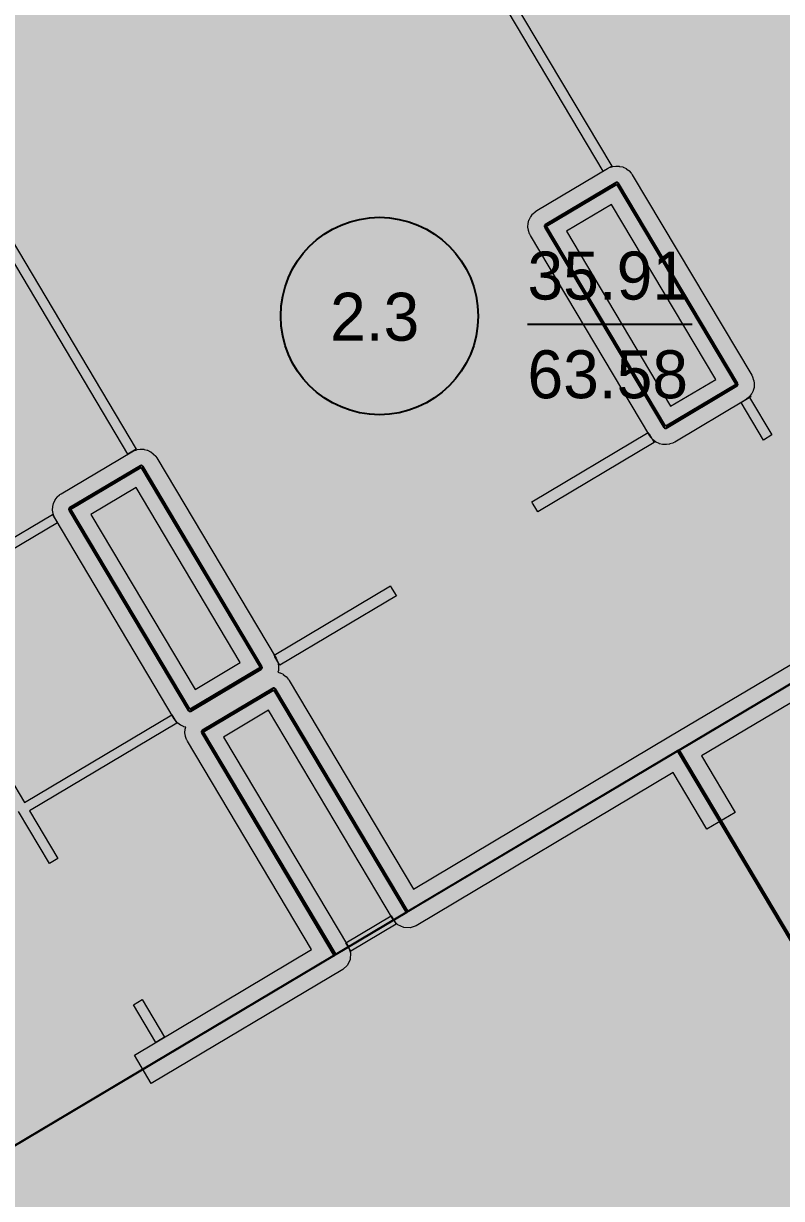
# Model space of a CAD drawing. Header units: millimetres. Extents: x 0 to 312583, y -208103 to 25097.
# Drawn here: x 69416 to 74023, y -170580 to -163437 of the extents above; entities that cross this region are included whole.
import ezdxf

# ---------------------------------------------------------------- set-up
doc = ezdxf.new("R2010")
doc.units = ezdxf.units.MM
doc.linetypes.add('Solid', pattern=[0])
for name, color, linetype, lineweight in [('Inner Walls', 5, 'Solid', 0), ('Room Walls', 47, 'Solid', 35), ('Service Area', 252, 'Solid', 25), ('Studio Apartment', 151, 'Solid', 25), ('Three-Bedroom Apartment', 250, 'Solid', 25), ('Two-Bedroom Apartment', 1, 'Solid', 35)]:
    doc.layers.add(name, color=color, linetype=linetype, lineweight=lineweight)
doc.styles.add('Dialog.plain', font='Dialog.plain')

msp = doc.modelspace()

# ---------------------------------------------------------------- hatches: boundary and pattern name
at = {"layer": 'Service Area', "linetype": 'Solid', "lineweight": 25}
for points in [[(72592, -164669), (73022, -164413), (73747, -165631), (73317, -165887)], [(70427, -167608), (69701, -166390), (70131, -166134), (70856, -167352)], [(70507, -167743), (70937, -167488), (71743, -168841), (71313, -169097)]]:
    msp.add_hatch(color=254, dxfattribs=at).paths.add_polyline_path(points, flags=0)
h = msp.add_hatch(color=254, dxfattribs=at)
h.paths.add_polyline_path([(78763, -176881), (46558, -196055), (46558, -196055), (43873, -191544), (41187, -187033), (73391, -167859), (73391, -167859), (76077, -172370)], flags=0)
h.paths.add_polyline_path([(58312, -179165), (54789, -181262), (58115, -186847), (61637, -184750), (64430, -183087), (66148, -182064), (62823, -176479), (61105, -177502)], flags=0)
at = {"layer": 'Studio Apartment', "linetype": 'Solid', "lineweight": 25}
msp.add_hatch(color=252, dxfattribs=at).paths.add_polyline_path([(77524, -165399), (80210, -169910), (78156, -171132), (78156, -171132), (77900, -170703), (77899, -170701), (77898, -170700), (77896, -170699), (77894, -170698), (77892, -170698), (77890, -170698), (77889, -170698), (77887, -170699), (76959, -171252), (76957, -171253), (76956, -171254), (76955, -171256), (76954, -171258), (76954, -171260), (76954, -171262), (76954, -171264), (76955, -171265), (77211, -171695), (77125, -171746), (76869, -171317), (76868, -171315), (76867, -171314), (76865, -171313), (76863, -171312), (76861, -171312), (76859, -171312), (76857, -171312), (76856, -171313), (75825, -171927), (73400, -167854)], flags=0)
at = {"layer": 'Two-Bedroom Apartment', "linetype": 'Solid', "lineweight": 25}
h = msp.add_hatch(color=151, dxfattribs=at)
h.paths.add_polyline_path([(65629, -165149), (71410, -161707), (74301, -159985), (80210, -169910), (77524, -165399), (74633, -167120), (71751, -168836), (70945, -167482), (70944, -167481), (70943, -167480), (70941, -167479), (70939, -167478), (70937, -167478), (70935, -167478), (70934, -167478), (70932, -167479), (70502, -167735), (70501, -167736), (70499, -167737), (70498, -167739), (70498, -167741), (70497, -167743), (70497, -167745), (70498, -167747), (70499, -167748), (71304, -169102), (71304, -169102), (68852, -170562)], flags=0)
h.paths.add_polyline_path([(72584, -164674), (73309, -165892), (73310, -165894), (73311, -165895), (73313, -165896), (73315, -165897), (73317, -165897), (73319, -165897), (73321, -165896), (73322, -165896), (73752, -165640), (73754, -165639), (73755, -165637), (73756, -165635), (73757, -165634), (73757, -165632), (73757, -165630), (73756, -165628), (73756, -165626), (73030, -164408), (73029, -164406), (73028, -164405), (73026, -164404), (73024, -164403), (73022, -164403), (73020, -164403), (73018, -164404), (73017, -164405), (72587, -164660), (72586, -164662), (72584, -164663), (72583, -164665), (72583, -164667), (72582, -164668), (72582, -164670), (72583, -164672)], flags=0)
h.paths.add_polyline_path([(70432, -167617), (70861, -167361), (70863, -167360), (70864, -167358), (70865, -167357), (70866, -167355), (70866, -167353), (70866, -167351), (70866, -167349), (70865, -167347), (70140, -166129), (70139, -166128), (70137, -166126), (70135, -166125), (70134, -166125), (70132, -166124), (70130, -166124), (70128, -166125), (70126, -166126), (69696, -166381), (69695, -166383), (69693, -166384), (69692, -166386), (69692, -166388), (69692, -166390), (69692, -166392), (69692, -166393), (69693, -166395), (70418, -167613), (70419, -167615), (70421, -167616), (70422, -167617), (70424, -167618), (70426, -167618), (70428, -167618), (70430, -167617)], flags=0)

# ---------------------------------------------------------------- linework, layer by layer
at = {"layer": 'Inner Walls', "color": 47, "linetype": 'Solid', "lineweight": 15}
for p, q in [((72536, -164574), (72966, -164319)), ((72966, -164319), (72974, -164314)), ((72974, -164314), (72976, -164313)), ((72976, -164313), (72994, -164307)), ((72994, -164307), (72996, -164306)), ((72996, -164306), (73016, -164303)), ((73016, -164303), (73018, -164303)), ((73018, -164303), (73037, -164304)), ((73037, -164304), (73039, -164305)), ((73039, -164305), (73058, -164309)), ((73058, -164309), (73060, -164310)), ((73060, -164310), (73078, -164319)), ((73078, -164319), (73079, -164320)), ((73079, -164320), (73095, -164331)), ((73095, -164331), (73097, -164333)), ((73097, -164333), (73110, -164347)), ((73110, -164347), (73111, -164349)), ((73111, -164349), (73116, -164357)), ((73116, -164357), (73842, -165575)), ((72512, -164594), (72526, -164581)), ((72526, -164581), (72528, -164580)), ((72528, -164580), (72536, -164574)), ((72990, -164537), (72716, -164700)), ((73624, -165600), (72990, -164537)), ((72482, -164673), (72483, -164653)), ((72483, -164653), (72484, -164652)), ((72484, -164652), (72488, -164633)), ((72488, -164633), (72489, -164631)), ((72489, -164631), (72498, -164613)), ((72498, -164613), (72499, -164611)), ((72499, -164611), (72510, -164596)), ((72510, -164596), (72512, -164594)), ((72482, -164675), (72482, -164673)), ((72485, -164694), (72482, -164675)), ((72486, -164696), (72485, -164694)), ((72492, -164715), (72486, -164696)), ((72493, -164717), (72492, -164715)), ((72498, -164725), (72493, -164717)), ((73223, -165943), (72498, -164725)), ((72716, -164700), (73349, -165763)), ((73349, -167768), (77258, -165441)), ((73842, -165575), (73846, -165584)), ((73846, -165584), (73847, -165585)), ((73349, -165763), (73624, -165600)), ((73847, -165585), (73853, -165604)), ((73856, -165649), (73851, -165668)), ((73853, -165604), (73854, -165606)), ((73854, -165606), (73857, -165625)), ((73857, -165627), (73856, -165647)), ((73856, -165647), (73856, -165649)), ((73857, -165625), (73857, -165627)), ((73803, -165726), (73374, -165981)), ((73811, -165720), (73803, -165726)), ((73813, -165719), (73811, -165720)), ((73828, -165706), (73813, -165719)), ((73829, -165705), (73828, -165706)), ((73841, -165689), (73829, -165705)), ((73842, -165687), (73841, -165689)), ((73850, -165669), (73842, -165687)), ((73851, -165668), (73850, -165669)), ((73228, -165951), (73223, -165943)), ((73229, -165953), (73228, -165951)), ((73243, -165968), (73229, -165953)), ((73244, -165969), (73243, -165968)), ((73260, -165981), (73244, -165969)), ((73261, -165982), (73260, -165981)), ((73279, -165990), (73261, -165982)), ((73281, -165991), (73279, -165990)), ((73300, -165996), (73281, -165991)), ((73302, -165996), (73300, -165996)), ((73321, -165997), (73302, -165996)), ((73323, -165997), (73321, -165997)), ((73343, -165994), (73323, -165997)), ((73345, -165993), (73343, -165994)), ((73363, -165987), (73345, -165993)), ((73365, -165986), (73363, -165987)), ((73374, -165981), (73365, -165986)), ((69645, -166296), (70075, -166040)), ((70075, -166040), (70084, -166035)), ((70084, -166035), (70085, -166034)), ((70085, -166034), (70104, -166028)), ((70104, -166028), (70106, -166027)), ((70106, -166027), (70125, -166024)), ((70125, -166024), (70127, -166024)), ((70127, -166024), (70147, -166025)), ((70147, -166025), (70149, -166026)), ((70149, -166026), (70168, -166031)), ((70168, -166031), (70169, -166031)), ((70169, -166031), (70187, -166040)), ((70187, -166040), (70189, -166041)), ((70189, -166041), (70204, -166052)), ((70204, -166052), (70206, -166054)), ((70206, -166054), (70219, -166068)), ((70219, -166068), (70220, -166070)), ((70220, -166070), (70226, -166078)), ((70226, -166078), (70951, -167296)), ((69637, -166301), (69645, -166296)), ((70100, -166258), (69825, -166421)), ((70733, -167321), (70100, -166258)), ((69593, -166373), (69598, -166354)), ((69598, -166352), (69607, -166334)), ((69598, -166354), (69598, -166352)), ((69607, -166334), (69608, -166332)), ((69608, -166332), (69620, -166317)), ((69620, -166317), (69621, -166315)), ((69621, -166315), (69635, -166302)), ((69635, -166302), (69637, -166301)), ((69592, -166394), (69593, -166375)), ((69592, -166396), (69592, -166394)), ((69595, -166416), (69592, -166396)), ((69593, -166375), (69593, -166373)), ((69595, -166417), (69595, -166416)), ((69602, -166436), (69595, -166417)), ((69602, -166438), (69602, -166436)), ((69607, -166446), (69602, -166438)), ((69825, -166421), (70458, -167485)), ((70332, -167664), (69607, -166446)), ((74684, -167206), (73537, -167889)), ((70951, -167296), (70955, -167305)), ((70458, -167485), (70733, -167321)), ((70955, -167305), (70956, -167306)), ((70956, -167306), (70963, -167325)), ((70965, -167370), (70962, -167381)), ((70963, -167325), (70963, -167327)), ((70963, -167327), (70966, -167346)), ((70966, -167348), (70965, -167368)), ((70965, -167368), (70965, -167370)), ((70966, -167346), (70966, -167348)), ((70962, -167381), (70973, -167384)), ((70973, -167384), (70975, -167384)), ((70975, -167384), (70993, -167393)), ((70993, -167393), (70994, -167394)), ((70994, -167394), (71010, -167406)), ((71010, -167406), (71012, -167407)), ((71012, -167407), (71025, -167422)), ((71025, -167422), (71026, -167423)), ((71026, -167423), (71031, -167431)), ((71031, -167431), (71786, -168699)), ((70905, -167611), (70631, -167775)), ((71665, -168887), (70905, -167611)), ((70338, -167672), (70332, -167664)), ((70339, -167674), (70338, -167672)), ((70352, -167689), (70339, -167674)), ((70353, -167690), (70352, -167689)), ((70369, -167702), (70353, -167690)), ((70371, -167703), (70369, -167702)), ((70388, -167711), (70371, -167703)), ((70390, -167712), (70388, -167711)), ((70402, -167715), (70390, -167712)), ((70398, -167728), (70399, -167726)), ((70399, -167726), (70402, -167715)), ((70397, -167747), (70398, -167728)), ((70397, -167749), (70397, -167747)), ((70400, -167769), (70397, -167749)), ((70401, -167771), (70400, -167769)), ((70407, -167789), (70401, -167771)), ((70408, -167791), (70407, -167789)), ((70413, -167800), (70408, -167791)), ((70631, -167775), (71390, -169051)), ((71786, -168699), (73349, -167768)), ((71167, -169067), (70413, -167800)), ((73537, -167889), (73741, -168233)), ((73365, -167991), (71802, -168922)), ((73570, -168335), (73365, -167991)), ((73741, -168233), (73570, -168335)), ((71691, -168916), (71665, -168887)), ((71727, -168933), (71691, -168916)), ((71766, -168935), (71727, -168933)), ((71802, -168922), (71766, -168935)), ((70090, -169709), (71167, -169067)), ((71390, -169051), (71403, -169087)), ((71401, -169126), (71385, -169162)), ((71403, -169087), (71401, -169126)), ((71356, -169188), (70192, -169881)), ((71385, -169162), (71356, -169188)), ((70192, -169881), (70090, -169709))]:
    msp.add_line(p, q, dxfattribs=at)
at = {"layer": 'Room Walls', "color": 47, "linetype": 'Solid', "lineweight": 9}
for p, q in [((72940, -164334), (71512, -161937)), ((71564, -161906), (72991, -164303)), ((68673, -163627), (70101, -166024)), ((70049, -166055), (68622, -163658)), ((72991, -164303), (72940, -164334)), ((73786, -165735), (73837, -165705)), ((73838, -165705), (73829, -165710)), ((73829, -165710), (73965, -165938)), ((73837, -165705), (73838, -165705)), ((73777, -165741), (73786, -165736)), ((73913, -165969), (73777, -165741)), ((73786, -165736), (73786, -165735)), ((72505, -166344), (73212, -165924)), ((73212, -165924), (73217, -165932)), ((73217, -165932), (73218, -165932)), ((73218, -165932), (73249, -165983)), ((73965, -165938), (73913, -165969)), ((73249, -165983), (72541, -166405)), ((70101, -166024), (70049, -166055)), ((72510, -166353), (72505, -166344)), ((72523, -166375), (72510, -166353)), ((68670, -166969), (69592, -166421)), ((69592, -166421), (69622, -166472)), ((72536, -166396), (72523, -166375)), ((72541, -166405), (72536, -166396)), ((69622, -166472), (68727, -167005)), ((70939, -167277), (71646, -166856)), ((71646, -166856), (71651, -166865)), ((71651, -166865), (71676, -166908)), ((71682, -166916), (70974, -167338)), ((71676, -166908), (71682, -166916)), ((70944, -167285), (70939, -167277)), ((70943, -167286), (70944, -167285)), ((70974, -167338), (70943, -167286)), ((69421, -168172), (70317, -167639)), ((70317, -167639), (70347, -167690)), ((70347, -167690), (69452, -168223)), ((69330, -168018), (69421, -168172)), ((69452, -168223), (69624, -168512)), ((69573, -168543), (69385, -168228)), ((69624, -168512), (69573, -168543)), ((71375, -169025), (71650, -168861)), ((71650, -168861), (71681, -168913)), ((71681, -168913), (71406, -169076)), ((71406, -169076), (71375, -169025)), ((70084, -169402), (70136, -169371)), ((70220, -169631), (70084, -169402)), ((70136, -169371), (70272, -169600)), ((70272, -169600), (70220, -169631))]:
    msp.add_line(p, q, dxfattribs=at)
at = {"layer": 'Service Area', "color": 254, "linetype": 'Solid', "lineweight": 25}
for p, q in [((72592, -164669), (73022, -164413)), ((73022, -164413), (73747, -165631)), ((73317, -165887), (72592, -164669)), ((73747, -165631), (73317, -165887)), ((69701, -166390), (70131, -166134)), ((70131, -166134), (70856, -167352)), ((70427, -167608), (69701, -166390)), ((70856, -167352), (70427, -167608)), ((70507, -167743), (70937, -167488)), ((70937, -167488), (71743, -168841)), ((71313, -169097), (70507, -167743)), ((41187, -187033), (73391, -167859)), ((73391, -167859), (76077, -172370)), ((71743, -168841), (71313, -169097))]:
    msp.add_line(p, q, dxfattribs=at)
msp.add_point((73391, -167859), dxfattribs=at)
at = {"layer": 'Studio Apartment', "color": 252, "linetype": 'Solid', "lineweight": 25}
for p, q in [((73400, -167854), (77524, -165399)), ((75825, -171927), (73400, -167854))]:
    msp.add_line(p, q, dxfattribs=at)
at = {"layer": 'Three-Bedroom Apartment', "color": 7, "linetype": 'Solid', "lineweight": 25}
msp.add_line((72479, -165265), (73479, -165265), dxfattribs=at)
msp.add_circle((71579, -165215), 600, dxfattribs=at)
at = {"layer": 'Two-Bedroom Apartment', "color": 151, "linetype": 'Solid', "lineweight": 25}
for p, q in [((73017, -164405), (72587, -164660)), ((73018, -164404), (73017, -164405)), ((73020, -164403), (73018, -164404)), ((73022, -164403), (73020, -164403)), ((73024, -164403), (73022, -164403)), ((73026, -164404), (73024, -164403)), ((73028, -164405), (73026, -164404)), ((73029, -164406), (73028, -164405)), ((73030, -164408), (73029, -164406)), ((73756, -165626), (73030, -164408)), ((72583, -164667), (72582, -164668)), ((72582, -164668), (72582, -164670)), ((72582, -164670), (72583, -164672)), ((72584, -164663), (72583, -164665)), ((72583, -164665), (72583, -164667)), ((72583, -164672), (72584, -164674)), ((72586, -164662), (72584, -164663)), ((72584, -164674), (73309, -165892)), ((72587, -164660), (72586, -164662)), ((73322, -165896), (73752, -165640)), ((73752, -165640), (73754, -165639)), ((73754, -165639), (73755, -165637)), ((73755, -165637), (73756, -165635)), ((73756, -165628), (73756, -165626)), ((73757, -165630), (73756, -165628)), ((73756, -165635), (73757, -165634)), ((73757, -165632), (73757, -165630)), ((73757, -165634), (73757, -165632)), ((73309, -165892), (73310, -165894)), ((73310, -165894), (73311, -165895)), ((73311, -165895), (73313, -165896)), ((73313, -165896), (73315, -165897)), ((73315, -165897), (73317, -165897)), ((73317, -165897), (73319, -165897)), ((73319, -165897), (73321, -165896)), ((73321, -165896), (73322, -165896)), ((70126, -166126), (69696, -166381)), ((70128, -166125), (70126, -166126)), ((70130, -166124), (70128, -166125)), ((70132, -166124), (70130, -166124)), ((70134, -166125), (70132, -166124)), ((70135, -166125), (70134, -166125)), ((70137, -166126), (70135, -166125)), ((70139, -166128), (70137, -166126)), ((70140, -166129), (70139, -166128)), ((70865, -167347), (70140, -166129)), ((69693, -166384), (69692, -166386)), ((69692, -166386), (69692, -166388)), ((69692, -166388), (69692, -166390)), ((69692, -166390), (69692, -166392)), ((69692, -166392), (69692, -166393)), ((69692, -166393), (69693, -166395)), ((69695, -166383), (69693, -166384)), ((69693, -166395), (70418, -167613)), ((69696, -166381), (69695, -166383)), ((74633, -167120), (71751, -168836)), ((70432, -167617), (70861, -167361)), ((70861, -167361), (70863, -167360)), ((70863, -167360), (70864, -167358)), ((70864, -167358), (70865, -167357)), ((70866, -167349), (70865, -167347)), ((70865, -167357), (70866, -167355)), ((70866, -167351), (70866, -167349)), ((70866, -167353), (70866, -167351)), ((70866, -167355), (70866, -167353)), ((70932, -167479), (70502, -167735)), ((70934, -167478), (70932, -167479)), ((70935, -167478), (70934, -167478)), ((70937, -167478), (70935, -167478)), ((70939, -167478), (70937, -167478)), ((70941, -167479), (70939, -167478)), ((70943, -167480), (70941, -167479)), ((70944, -167481), (70943, -167480)), ((70945, -167482), (70944, -167481)), ((71751, -168836), (70945, -167482)), ((70418, -167613), (70419, -167615)), ((70419, -167615), (70421, -167616)), ((70421, -167616), (70422, -167617)), ((70422, -167617), (70424, -167618)), ((70424, -167618), (70426, -167618)), ((70426, -167618), (70428, -167618)), ((70428, -167618), (70430, -167617)), ((70430, -167617), (70432, -167617)), ((70498, -167741), (70497, -167743)), ((70497, -167743), (70497, -167745)), ((70497, -167745), (70498, -167747)), ((70499, -167737), (70498, -167739)), ((70498, -167739), (70498, -167741)), ((70498, -167747), (70499, -167748)), ((70501, -167736), (70499, -167737)), ((70499, -167748), (71304, -169102)), ((70502, -167735), (70501, -167736)), ((71304, -169102), (68852, -170562))]:
    msp.add_line(p, q, dxfattribs=at)
msp.add_point((71304, -169102), dxfattribs=at)

# ---------------------------------------------------------------- texts
at = {"layer": 'Three-Bedroom Apartment', "color": 7, "linetype": 'Solid', "lineweight": 25, "style": 'Dialog.plain'}
for s, p in [('35.91', (72479, -165115)), ('2.3', (71279, -165365)), ('63.58', (72479, -165715))]:
    msp.add_text(s, height=291.61, dxfattribs=at).set_placement(p)

doc.saveas('drawing.dxf')
